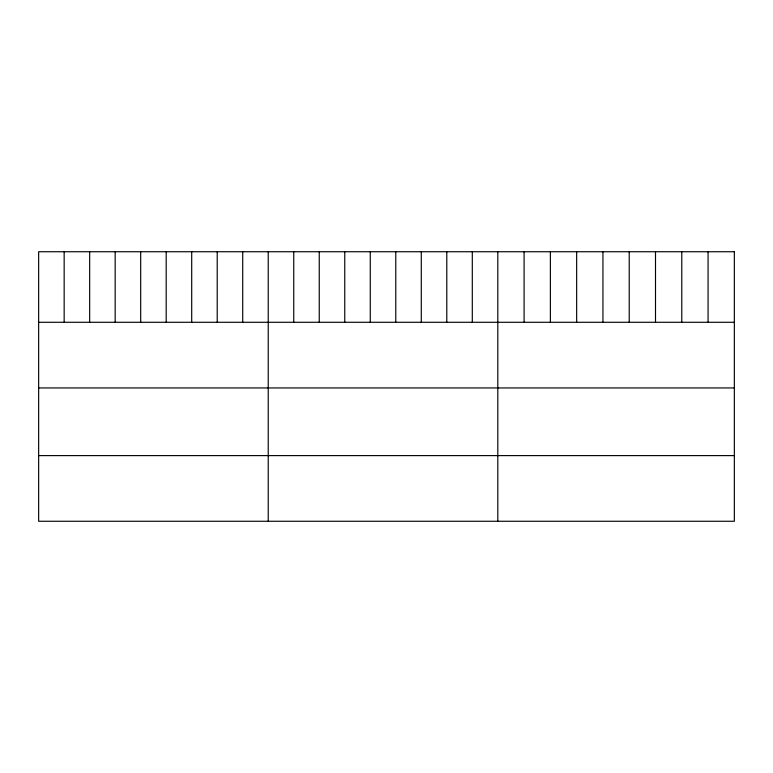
<?xml version="1.0" encoding="UTF-8"?>
<svg xmlns="http://www.w3.org/2000/svg" width="773" height="773" viewBox="0 0 773 773"><rect width="100%" height="100%" fill="white"/><g stroke="black" fill="none" stroke-linecap="round" stroke-linejoin="round"><path stroke-width="1.16" d="M38.65 322.283L734.35 322.283M38.65 387.949L734.35 387.949M38.65 455.606L734.35 455.606M708.068 251.737L708.068 322.283M681.786 251.737L681.786 322.283M655.504 251.737L655.504 322.283M629.222 251.737L629.222 322.283M602.94 251.737L602.94 322.283M576.658 251.737L576.658 322.283M550.376 251.737L550.376 322.283M524.094 251.737L524.094 322.283M497.812 251.737L497.812 521.263M472.303 251.737L472.303 322.283M446.794 251.737L446.794 322.283M421.285 251.737L421.285 322.283M395.776 251.737L395.776 322.283M370.267 251.737L370.267 322.283M344.758 251.737L344.758 322.283M319.249 251.737L319.249 322.283M293.74 251.737L293.74 322.283M268.231 251.737L268.231 521.263M242.722 251.737L242.722 322.283M217.213 251.737L217.213 322.283M191.704 251.737L191.704 322.283M166.195 251.737L166.195 322.283M140.686 251.737L140.686 322.283M115.177 251.737L115.177 322.283M89.668 251.737L89.668 322.283M64.159 251.737L64.159 322.283M734.35 251.737L38.65 251.737L38.65 521.263L734.35 521.263L734.35 251.737"/></g></svg>
